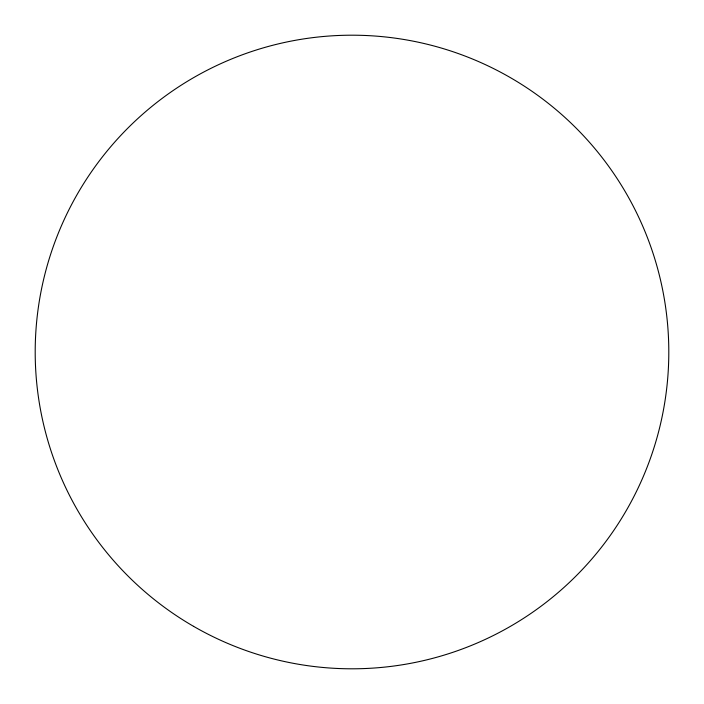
<?xml version="1.0" encoding="UTF-8"?>
<svg xmlns="http://www.w3.org/2000/svg" width="704" height="704" viewBox="0 0 704 704"><rect width="100%" height="100%" fill="white"/><g stroke="black" fill="none" stroke-linecap="round" stroke-linejoin="round"><path stroke-width="1.06" d="M193.6 626.358A316.8 316.8 0 0 0 668.8 352A316.8 316.8 0 0 0 193.6 77.642A316.8 316.8 0 0 0 193.6 626.358"/></g></svg>
